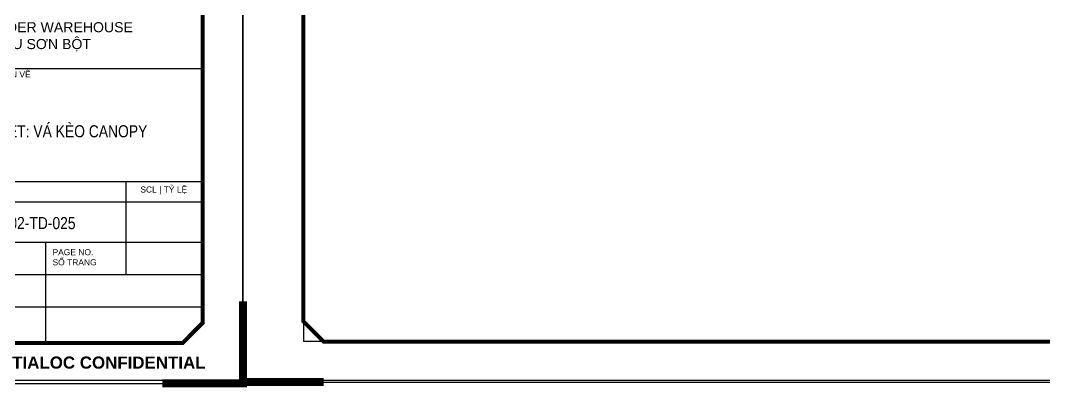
# Model space of a CAD drawing. Header units: inches. Extents: x 340055 to 349452, y -34649 to -30845.
# Drawn here: x 345492.2 to 345786.7, y -33308.4 to -33203 of the extents above; entities that cross this region are included whole.
import ezdxf
from ezdxf.enums import TextEntityAlignment as Align

# ---------------------------------------------------------------- set-up
doc = ezdxf.new("R2010")
doc.units = ezdxf.units.IN
doc.header["$MEASUREMENT"] = 0
for name, color, linetype in [('0 @ 1', 7, 'Continuous'), ('3', 3, 'Continuous'), ('NET IN', 3, 'Continuous')]:
    doc.layers.add(name, color=color, linetype=linetype)
doc.layers.add('Cover text', color=7, linetype='Continuous', true_color=0x52370f)
for name, color, linetype, lineweight in [('TEXT @ 1', 7, 'Continuous', 20), ('TL-TIILE BLOCK A2$0$TL-TITLE BLOCK - TEXT @ 1', 7, 'Continuous', 25), ('TL-TIILE BLOCK A2$0$TL-TITLE BLOCK 1', 7, 'Continuous', 50), ('TL-TIILE BLOCK A2$0$TL-TITLE BLOCK 2', 7, 'Continuous', 25)]:
    doc.layers.add(name, color=color, linetype=linetype, lineweight=lineweight)
doc.styles.add('TIEU DE', font='', dxfattribs={"width": 0.8})
doc.styles.add('TL-TIILE BLOCK A2$0$MEP-TEXT T.BLOCK 1', font='arial.ttf', dxfattribs={"height": 1.5})
doc.styles.add('TL-TIILE BLOCK A2$0$MEP-TEXT T.BLOCK 3', font='arial.ttf', dxfattribs={"height": 3})
doc.styles.get('TIEU DE').set_extended_font_data('.VnArial NarrowH')

# ---------------------------------------------------------------- blocks, each defined once
blk = doc.blocks.new('kt kien truc 1')
at = {"layer": 'Defpoints'}
for p in [(15, 15), (20, 10)]:
    blk.add_line(p, (15, 10), dxfattribs=at)
at = {"layer": 'Defpoints', "color": 8}
blk.add_lwpolyline([(0, 0), (594, 0), (594, 420), (0, 420)], close=True, dxfattribs=at)
at = {"layer": 'Defpoints', "color": 8, "const_width": 2}
for points in [[(0, 20), (0, 0), (20, 0)], [(594, 20), (594, 0), (574, 0)]]:
    blk.add_lwpolyline(points, dxfattribs=at)
at = {"layer": 'TL-TIILE BLOCK A2$0$TL-TITLE BLOCK 1', "const_width": 1}
blk.add_lwpolyline([(20, 10), (579, 10), (584, 15), (584, 405), (579, 410), (20, 410), (15, 405), (15, 15)], close=True, dxfattribs=at)
at = {"layer": 'TL-TIILE BLOCK A2$0$TL-TITLE BLOCK 2'}
for p, q in [((509, 78), (584, 78)), ((509, 50), (584, 50)), ((565, 50), (565, 27)), ((509, 45), (584, 45)), ((509, 35), (584, 35)), ((545, 35), (545, 10)), ((509, 27), (584, 27)), ((509, 19), (584, 19))]:
    blk.add_line(p, q, dxfattribs=at)
at = {"layer": '0 @ 1', "insert": (536.78, 6.67), "char_height": 3, "attachment_point": 1, "style": 'TL-TIILE BLOCK A2$0$MEP-TEXT T.BLOCK 3'}
blk.add_mtext_dynamic_manual_height_columns('\\pt15;{\\fArial|b1|i0|c0|p34;TIALOC CONFIDENTIAL}', width=49.3859, gutter_width=12.5, heights=[0], dxfattribs=at)
at = {"layer": 'TEXT @ 1', "insert": (516.35, 89.49), "char_height": 2.5, "attachment_point": 1, "style": 'TL-TIILE BLOCK A2$0$MEP-TEXT T.BLOCK 1'}
blk.add_mtext_dynamic_manual_height_columns('\\pi10.78205;{\\C1;POWDER WAREHOUSE\\P     KHU SƠN BỘT}', width=64.0147, gutter_width=15, heights=[0], dxfattribs=at)
at = {"layer": 'TL-TIILE BLOCK A2$0$TL-TITLE BLOCK - TEXT @ 1', "char_height": 1.5, "attachment_point": 1, "style": 'TL-TIILE BLOCK A2$0$MEP-TEXT T.BLOCK 1'}
for s, width, insert in [('DRAWING TITLE | TÊN BẢN VẼ', 63.0963, (510.78, 77.29)), ('SCL | TỶ LỆ', 37.618, (568.56, 48.79)), ('PAGE NO.', 21.1246, (546.78, 33.27)), ('SỐ TRANG', 31.0296, (546.78, 30.77))]:
    blk.add_mtext_dynamic_manual_height_columns(s, width=width, gutter_width=15, heights=[0], dxfattribs=dict(at, insert=insert))

msp = doc.modelspace()

# ---------------------------------------------------------------- linework, layer by layer
at = {"layer": 'NET IN'}
for points in [[(344867.3504, -32819.8165), (345556.1302, -32819.8165), (345556.1302, -33306.4171), (344867.3504, -33306.4171)], [(345556.1302, -32819.8165), (346244.9101, -32819.8165), (346244.9101, -33306.4171), (345556.1302, -33306.4171)]]:
    msp.add_lwpolyline(points, close=True, dxfattribs=at)

# ---------------------------------------------------------------- block references
at = {"layer": '3'}
ref = msp.add_blockref('kt kien truc 1', (344867.3504, -33307.2481), dxfattribs=dict(at, xscale=1.159562065285868, yscale=1.159562065285868, zscale=1.159562065285868))
ref.add_attrib('TENBANVE', 'CHI TIÕT: V¸ KÌO CANOPY', dxfattribs={"layer": 'Cover text', "ltscale": 0.5, "height": 3.478686, "style": 'TIEU DE'}).set_placement((345502.8559, -33234.8153), align=Align.MIDDLE_CENTER)
ref.add_attrib('STT', 'CPT-AKZ-02-TD-025', dxfattribs={"layer": 'Cover text', "ltscale": 0.5, "height": 3.478686, "style": 'TIEU DE'}).set_placement((345489.2933, -33261.1827), align=Align.MIDDLE_CENTER)
at = {"layer": '3', "xscale": 1.159562065285868, "yscale": 1.159562065285868, "zscale": 1.159562065285868}
msp.add_blockref('kt kien truc 1', (345556.1302, -33306.8326), dxfattribs=at)

doc.saveas('drawing.dxf')
